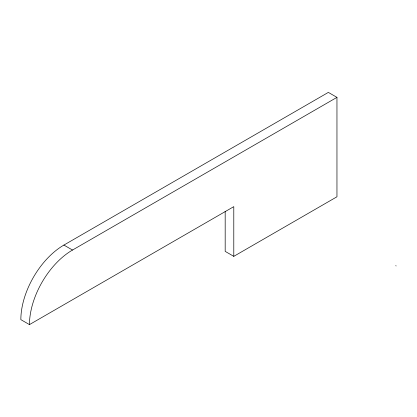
<?xml version="1.0" encoding="UTF-8"?>
<svg xmlns="http://www.w3.org/2000/svg" width="417" height="417" viewBox="0 0 417 417"><rect width="100%" height="100%" fill="white"/><g stroke="black" fill="none" stroke-linecap="round" stroke-linejoin="round"><path stroke-width="0.63" d="M233.791 256.346L233.791 206.639L29.461 324.608L20.85 319.636A60.882 35.148 -60 0 1 63.9 245.071L328.351 92.392L336.957 97.364L336.957 196.782L233.791 256.346L225.18 251.378L225.18 211.351M29.461 324.608A60.882 35.148 -60 0 1 72.511 250.044L336.957 97.364M395.738 265.697L396.15 265.937M63.9 245.071L72.511 250.044"/></g></svg>
